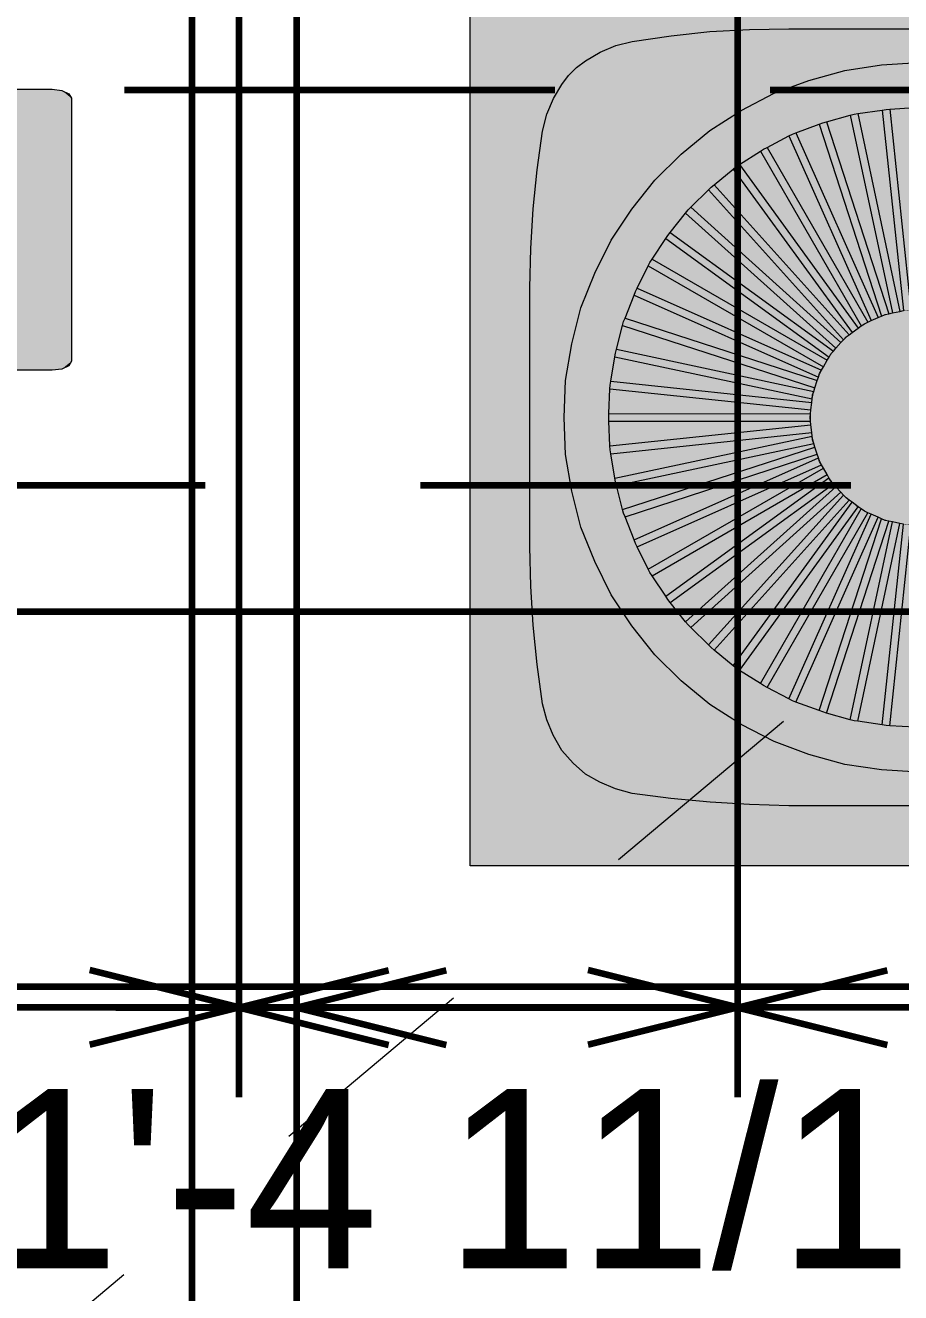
# Model space of a CAD drawing. Header units: inches. Extents: x -355 to 955, y -237 to 947.
# Drawn here: x 208.23 to 237.51, y -10.01 to 32.39 of the extents above; entities that cross this region are included whole.
import ezdxf

# ---------------------------------------------------------------- set-up
doc = ezdxf.new("R2010")
doc.units = ezdxf.units.IN
doc.header["$LTSCALE"] = 96
doc.header["$MEASUREMENT"] = 0
doc.linetypes.add('Dash', pattern=[0.225, 0.15, -0.075])
doc.linetypes.add('Dot', pattern=[0.15, 0.075, -0.075])
for name, color, linetype, lineweight, true_color in [('Cameras-4', 7, 'Continuous', 0, 0x004080), ('Dimensions-0', 7, 'Continuous', 158, 0x000080), ('Dimensions-2', 7, 'Continuous', 158, 0x000080), ('Dimensions-3', 7, 'Continuous', 158, 0x000080), ('Fixtures_ Exterior-1', 7, 'Continuous', 158, 0x008080), ('Fixtures_ Interior-1', 7, 'Continuous', 158, 0x804040), ('Footings-0', 7, 'Dash', 211, 0x000000), ('Roof Planes-2', 7, 'Dash', 211, 0x6fa455), ('Slabs-1', 7, 'Continuous', 211, 0x000000)]:
    doc.layers.add(name, color=color, linetype=linetype, lineweight=lineweight, true_color=true_color)

# ---------------------------------------------------------------- blocks, each defined once
blk = doc.blocks.new('Ductless AC Heat Fan')
at = {"layer": 'Fixtures_ Interior-1', "color": 17, "lineweight": 0, "true_color": 0x804040, "transparency": 33554687}
blk.add_lwpolyline([(-10.146, 0.3), (-10.146, 9.1), (-10.105, 9.25), (-9.996, 9.36), (-9.846, 9.4), (10.954, 9.4), (11.104, 9.36), (11.214, 9.25), (11.254, 9.1), (11.254, 0.3), (11.214, 0.15), (11.104, 0.04), (10.954, 0), (-9.846, 0), (-9.996, 0.04), (-10.105, 0.15)], close=True, dxfattribs=at)
at = {"layer": 'Fixtures_ Interior-1', "color": 7, "lineweight": 0, "true_color": 0xffffff, "transparency": 33554687}
for points in [[(-9.846, 9.4), (10.954, 9.4), (-9.846, 9.4), (-9.846, 0)], [(10.954, 9.4), (10.954, 0), (10.954, 9.4), (-9.846, 0)], [(10.954, 9.4), (11.104, 9.36), (10.954, 9.4), (11.254, 9.1)], [(10.954, 9.4), (11.254, 9.1), (10.954, 9.4), (10.954, 0)], [(11.104, 9.36), (11.214, 9.25), (11.104, 9.36), (11.254, 9.1)], [(11.254, 9.1), (11.254, 0.3), (11.254, 9.1), (10.954, 0)], [(11.254, 0.3), (11.104, 0.04), (11.254, 0.3), (10.954, 0)], [(11.254, 0.3), (11.214, 0.15), (11.254, 0.3), (11.104, 0.04)]]:
    blk.add_solid(points, dxfattribs=at)
blk = doc.blocks.new('Outdoor Compressor Unit 2_2')
at = {"layer": 'Fixtures_ Exterior-1', "color": 136, "lineweight": 0, "true_color": 0x008080, "transparency": 33554687}
for p, q in [((-2.282, 25.112), (-0.872, 18.497)), ((-2.028, 25.166), (-0.626, 18.55)), ((-1.211, 25.286), (-0.502, 18.576)), ((-0.954, 25.313), (-0.252, 18.602)), ((-3.323, 24.81), (-1.235, 18.394)), ((-3.078, 24.889), (-0.996, 18.471)), ((-4.335, 24.417), (-1.581, 18.24)), ((-4.098, 24.522), (-1.35, 18.342)), ((-5.29, 23.904), (-1.913, 18.063)), ((-5.066, 24.034), (-1.696, 18.188)), ((-5.988, 23.462), (-2.015, 17.989)), ((-6.198, 23.31), (-2.22, 17.84)), ((-7.026, 22.61), (-2.508, 17.598)), ((-6.834, 22.783), (-2.321, 17.766)), ((-7.79, 21.84), (-2.762, 17.317)), ((-7.616, 22.032), (-2.593, 17.504)), ((-8.454, 20.983), (-2.993, 17.02)), ((-8.303, 21.192), (-2.846, 17.223)), ((-9.042, 20.07), (-3.183, 16.692)), ((-8.912, 20.295), (-3.057, 16.911)), ((-9.514, 19.095), (-3.348, 16.353)), ((-9.409, 19.33), (-3.246, 16.583)), ((-9.818, 18.327), (-3.387, 16.233)), ((-9.898, 18.08), (-3.465, 15.993)), ((-2.083, 17.939), (-2.015, 17.989)), ((-10.157, 17.027), (-3.556, 15.628)), ((-10.103, 17.28), (-3.504, 15.873)), ((-10.295, 16.213), (-3.569, 15.502)), ((-10.322, 15.954), (-3.596, 15.251)), ((-10.356, 15.129), (-3.609, 15.125)), ((-10.356, 14.871), (-3.609, 14.875)), ((-10.322, 14.046), (-3.596, 14.749)), ((-10.295, 13.787), (-3.569, 14.498)), ((-10.157, 12.973), (-3.556, 14.372)), ((-10.103, 12.72), (-3.504, 14.127)), ((-9.898, 11.92), (-3.465, 14.007)), ((-9.818, 11.673), (-3.387, 13.767)), ((-9.514, 10.905), (-3.348, 13.647)), ((-9.409, 10.67), (-3.246, 13.417)), ((-9.042, 9.929), (-3.183, 13.308)), ((-8.912, 9.705), (-3.057, 13.089)), ((-8.454, 9.017), (-2.994, 12.98)), ((-8.303, 8.808), (-2.846, 12.777)), ((-7.79, 8.161), (-2.762, 12.683)), ((-7.616, 7.968), (-2.593, 12.496)), ((-7.026, 7.39), (-2.508, 12.402)), ((-6.834, 7.217), (-2.321, 12.234)), ((-6.198, 6.69), (-2.22, 12.16)), ((-5.988, 6.538), (-2.015, 12.011)), ((-5.29, 6.096), (-1.913, 11.937)), ((-2.083, 12.061), (-2.015, 12.011)), ((-5.066, 5.966), (-1.696, 11.812)), ((-4.335, 5.583), (-1.581, 11.76)), ((-4.098, 5.478), (-1.35, 11.658)), ((-3.323, 5.19), (-1.235, 11.606)), ((-3.078, 5.111), (-0.996, 11.529)), ((-2.282, 4.888), (-0.872, 11.503)), ((-2.028, 4.834), (-0.626, 11.45)), ((-1.211, 4.714), (-0.502, 11.424)), ((-0.954, 4.687), (-0.252, 11.398))]:
    blk.add_line(p, q, dxfattribs=at)
blk.add_lwpolyline([(-15, 30), (15, 30), (15, 0), (-15, 0)], close=True, dxfattribs=at)
for points in [[(4.333, 2), (-4.333, 2), (-5.652, 2.048), (-6.968, 2.129), (-8.289, 2.248), (-9.579, 2.421), (-10.134, 2.577), (-10.655, 2.793), (-11.14, 3.068), (-11.556, 3.437), (-11.932, 3.859), (-12.219, 4.366), (-12.435, 4.886), (-12.579, 5.422), (-12.758, 6.732), (-12.886, 8.046), (-12.969, 9.354), (-13, 10.667), (-13, 19.333), (-12.964, 20.658), (-12.887, 21.981), (-12.753, 23.281), (-12.579, 24.578), (-12.429, 25.149), (-12.213, 25.67), (-11.932, 26.14), (-11.706, 26.443), (-11.443, 26.707), (-11.14, 26.932), (-10.646, 27.226), (-10.125, 27.442), (-9.579, 27.579), (-8.279, 27.772), (-6.976, 27.909), (-5.656, 27.983), (-4.333, 28), (4.333, 28)], [(0, 3.129), (-1.24, 3.207), (-2.468, 3.388), (-3.664, 3.723), (-4.828, 4.155), (-5.929, 4.731), (-6.978, 5.396), (-7.934, 6.188), (-8.822, 7.056), (-9.593, 8.03), (-10.281, 9.064), (-10.833, 10.177), (-11.291, 11.332), (-11.599, 12.535), (-11.806, 13.759), (-11.857, 15), (-11.806, 16.241), (-11.599, 17.465), (-11.291, 18.668), (-10.833, 19.823), (-10.281, 20.936), (-9.593, 21.97), (-8.822, 22.944), (-7.934, 23.812), (-6.978, 24.604), (-5.929, 25.269), (-4.828, 25.845), (-3.664, 26.277), (-2.468, 26.612), (-1.24, 26.793), (0, 26.871)], [(-0.13, 4.634), (-0.954, 4.687), (-1.083, 4.695), (-1.211, 4.714), (-2.028, 4.834), (-2.157, 4.853), (-2.282, 4.888), (-3.078, 5.111), (-3.202, 5.145), (-3.323, 5.19), (-4.098, 5.478), (-4.219, 5.523), (-4.335, 5.583), (-5.066, 5.966), (-5.181, 6.026), (-5.29, 6.096), (-5.988, 6.538), (-6.098, 6.607), (-6.198, 6.69), (-6.834, 7.217), (-6.933, 7.3), (-7.026, 7.39), (-7.616, 7.968), (-7.709, 8.059), (-7.79, 8.161), (-8.303, 8.808), (-8.383, 8.91), (-8.454, 9.017), (-8.912, 9.705), (-8.984, 9.813), (-9.042, 9.929), (-9.409, 10.67), (-9.466, 10.786), (-9.514, 10.905), (-9.818, 11.673), (-9.866, 11.794), (-9.898, 11.92), (-10.103, 12.72), (-10.135, 12.846), (-10.157, 12.973), (-10.295, 13.787), (-10.317, 13.916), (-10.322, 14.046), (-10.356, 14.871), (-10.362, 15), (-10.356, 15.129), (-10.322, 15.954), (-10.317, 16.084), (-10.295, 16.213), (-10.157, 17.027), (-10.135, 17.154), (-10.103, 17.28), (-9.898, 18.08), (-9.866, 18.206), (-9.818, 18.327), (-9.514, 19.095), (-9.466, 19.214), (-9.409, 19.33), (-9.042, 20.07), (-8.984, 20.187), (-8.912, 20.295), (-8.454, 20.983), (-8.383, 21.09), (-8.303, 21.192), (-7.79, 21.84), (-7.709, 21.942), (-7.616, 22.032), (-7.026, 22.61), (-6.933, 22.7), (-6.834, 22.783), (-6.198, 23.31), (-6.098, 23.393), (-5.988, 23.462), (-5.29, 23.904), (-5.181, 23.974), (-5.066, 24.034), (-4.335, 24.417), (-4.219, 24.477), (-4.098, 24.522), (-3.323, 24.81), (-3.202, 24.855), (-3.078, 24.889), (-2.282, 25.112), (-2.157, 25.147), (-2.028, 25.166), (-1.211, 25.286), (-1.083, 25.305), (-0.954, 25.313), (-0.13, 25.366)], [(-0.502, 11.424), (-0.626, 11.45), (-0.872, 11.503), (-0.996, 11.529), (-1.119, 11.555), (-1.235, 11.606), (-1.35, 11.658), (-1.581, 11.76), (-1.696, 11.812), (-1.811, 11.863), (-1.913, 11.937), (-2.015, 12.011), (-2.22, 12.16), (-2.321, 12.234), (-2.424, 12.308), (-2.508, 12.402), (-2.593, 12.496), (-2.762, 12.683), (-2.846, 12.777), (-2.93, 12.871), (-2.994, 12.98), (-3.057, 13.089), (-3.183, 13.308), (-3.246, 13.417), (-3.309, 13.527), (-3.348, 13.647), (-3.387, 13.767), (-3.465, 14.007), (-3.504, 14.127), (-3.543, 14.247), (-3.556, 14.372), (-3.569, 14.498), (-3.596, 14.749), (-3.609, 14.875), (-3.622, 15), (-3.609, 15.125), (-3.596, 15.251), (-3.569, 15.502), (-3.556, 15.628), (-3.543, 15.753), (-3.504, 15.873), (-3.465, 15.993), (-3.387, 16.233), (-3.348, 16.353), (-3.309, 16.473), (-3.246, 16.583), (-3.183, 16.692), (-3.057, 16.911), (-2.993, 17.02), (-2.93, 17.129), (-2.846, 17.223), (-2.762, 17.317), (-2.593, 17.504), (-2.508, 17.598), (-2.424, 17.692), (-2.321, 17.766), (-2.22, 17.84), (-2.015, 17.989), (-1.913, 18.063), (-1.811, 18.137), (-1.696, 18.188), (-1.581, 18.24), (-1.35, 18.342), (-1.235, 18.394), (-1.119, 18.445), (-0.996, 18.471), (-0.872, 18.497), (-0.626, 18.55), (-0.502, 18.576)]]:
    blk.add_lwpolyline(points, dxfattribs=at)
at = {"layer": 'Fixtures_ Exterior-1', "color": 7, "lineweight": 0, "true_color": 0xffffff, "transparency": 33554687}
for points in [[(-15, 0), (-15, 30), (-15, 0), (15, 0)], [(-15, 30), (15, 30), (-15, 30), (15, 0)], [(-13, 19.333), (-12.964, 20.658), (-13, 19.333), (-4.333, 28)], [(-13, 19.333), (-4.333, 28), (-13, 19.333), (-4.333, 2)], [(-12.964, 20.658), (-5.656, 27.983), (-12.964, 20.658), (-4.333, 28)], [(-4.333, 2), (-4.333, 28), (-4.333, 2), (4.333, 28)], [(-4.333, 2), (4.333, 28), (-4.333, 2), (4.333, 2)], [(-12.964, 20.658), (-12.887, 21.981), (-12.964, 20.658), (-5.656, 27.983)], [(-12.887, 21.981), (-6.976, 27.909), (-12.887, 21.981), (-5.656, 27.983)], [(-12.887, 21.981), (-12.753, 23.281), (-12.887, 21.981), (-6.976, 27.909)], [(-12.753, 23.281), (-8.279, 27.772), (-12.753, 23.281), (-6.976, 27.909)], [(-12.753, 23.281), (-9.579, 27.579), (-12.753, 23.281), (-8.279, 27.772)], [(-12.753, 23.281), (-12.579, 24.578), (-12.753, 23.281), (-9.579, 27.579)], [(-12.579, 24.578), (-12.429, 25.149), (-12.579, 24.578), (-9.579, 27.579)], [(-12.429, 25.149), (-10.125, 27.442), (-12.429, 25.149), (-9.579, 27.579)], [(-12.429, 25.149), (-10.646, 27.226), (-12.429, 25.149), (-10.125, 27.442)], [(-12.429, 25.149), (-12.213, 25.67), (-12.429, 25.149), (-10.646, 27.226)], [(-12.213, 25.67), (-11.14, 26.932), (-12.213, 25.67), (-10.646, 27.226)], [(-12.213, 25.67), (-11.932, 26.14), (-12.213, 25.67), (-11.14, 26.932)], [(-11.932, 26.14), (-11.443, 26.707), (-11.932, 26.14), (-11.14, 26.932)], [(-11.857, 15), (-5.929, 25.269), (-11.857, 15), (-1.24, 26.793)], [(-11.857, 15), (-1.24, 26.793), (-11.857, 15), (3.664, 26.277)], [(-5.929, 25.269), (-3.664, 26.277), (-5.929, 25.269), (-1.24, 26.793)], [(-3.664, 26.277), (-2.468, 26.612), (-3.664, 26.277), (-1.24, 26.793)], [(-1.24, 26.793), (0, 26.871), (-1.24, 26.793), (1.24, 26.793)], [(-1.24, 26.793), (1.24, 26.793), (-1.24, 26.793), (3.664, 26.277)], [(-11.932, 26.14), (-11.706, 26.443), (-11.932, 26.14), (-11.443, 26.707)], [(-11.857, 15), (3.664, 26.277), (-11.857, 15), (9.593, 21.97)], [(-5.929, 25.269), (-4.828, 25.845), (-5.929, 25.269), (-3.664, 26.277)], [(-11.857, 15), (-9.593, 21.97), (-11.857, 15), (-5.929, 25.269)], [(-9.593, 21.97), (-7.934, 23.812), (-9.593, 21.97), (-5.929, 25.269)], [(-7.934, 23.812), (-6.978, 24.604), (-7.934, 23.812), (-5.929, 25.269)], [(-3.323, 24.81), (-3.078, 24.889), (-3.323, 24.81), (-1.211, 25.286)], [(-3.323, 24.81), (-1.211, 25.286), (-3.323, 24.81), (3.323, 24.81)], [(-3.078, 24.889), (-2.028, 25.166), (-3.078, 24.889), (-1.211, 25.286)], [(-3.078, 24.889), (-2.282, 25.112), (-3.078, 24.889), (-2.028, 25.166)], [(-2.282, 25.112), (-2.157, 25.147), (-2.282, 25.112), (-2.028, 25.166)], [(-1.211, 25.286), (-0.954, 25.313), (-1.211, 25.286), (1.211, 25.286)], [(-1.211, 25.286), (-1.083, 25.305), (-1.211, 25.286), (-0.954, 25.313)], [(-1.211, 25.286), (1.211, 25.286), (-1.211, 25.286), (3.323, 24.81)], [(-0.954, 25.313), (-0.13, 25.366), (-0.954, 25.313), (0.13, 25.366)], [(-0.954, 25.313), (0.13, 25.366), (-0.954, 25.313), (0.954, 25.313)], [(-0.954, 25.313), (0.954, 25.313), (-0.954, 25.313), (1.211, 25.286)], [(-8.454, 20.983), (-5.066, 24.034), (-8.454, 20.983), (-3.323, 24.81)], [(-8.454, 20.983), (-3.323, 24.81), (-8.454, 20.983), (3.323, 24.81)], [(-8.454, 20.983), (3.323, 24.81), (-8.454, 20.983), (8.303, 21.192)], [(-5.066, 24.034), (-4.335, 24.417), (-5.066, 24.034), (-3.323, 24.81)], [(-4.335, 24.417), (-4.098, 24.522), (-4.335, 24.417), (-3.323, 24.81)], [(-3.323, 24.81), (-3.202, 24.855), (-3.323, 24.81), (-3.078, 24.889)], [(-4.335, 24.417), (-4.219, 24.477), (-4.335, 24.417), (-4.098, 24.522)], [(-9.593, 21.97), (-8.822, 22.944), (-9.593, 21.97), (-7.934, 23.812)], [(-8.454, 20.983), (-6.834, 22.783), (-8.454, 20.983), (-5.066, 24.034)], [(-6.834, 22.783), (-5.29, 23.904), (-6.834, 22.783), (-5.066, 24.034)], [(-6.834, 22.783), (-5.988, 23.462), (-6.834, 22.783), (-5.29, 23.904)], [(-5.29, 23.904), (-5.181, 23.974), (-5.29, 23.904), (-5.066, 24.034)], [(-6.834, 22.783), (-6.198, 23.31), (-6.834, 22.783), (-5.988, 23.462)], [(-6.198, 23.31), (-6.098, 23.393), (-6.198, 23.31), (-5.988, 23.462)], [(-8.454, 20.983), (-7.026, 22.61), (-8.454, 20.983), (-6.834, 22.783)], [(-8.454, 20.983), (-8.303, 21.192), (-8.454, 20.983), (-7.026, 22.61)], [(-8.303, 21.192), (-7.616, 22.032), (-8.303, 21.192), (-7.026, 22.61)], [(-7.026, 22.61), (-6.933, 22.7), (-7.026, 22.61), (-6.834, 22.783)], [(-11.857, 15), (-10.833, 19.823), (-11.857, 15), (-9.593, 21.97)], [(-11.857, 15), (9.593, 21.97), (-11.857, 15), (9.593, 8.03)], [(-10.833, 19.823), (-10.281, 20.936), (-10.833, 19.823), (-9.593, 21.97)], [(-8.303, 21.192), (-7.79, 21.84), (-8.303, 21.192), (-7.616, 22.032)], [(-7.79, 21.84), (-7.709, 21.942), (-7.79, 21.84), (-7.616, 22.032)], [(-8.454, 9.017), (-10.356, 15.129), (-8.454, 9.017), (-8.454, 20.983)], [(-10.356, 15.129), (-10.157, 17.027), (-10.356, 15.129), (-8.454, 20.983)], [(-10.157, 17.027), (-9.409, 19.33), (-10.157, 17.027), (-8.454, 20.983)], [(-9.409, 19.33), (-9.042, 20.07), (-9.409, 19.33), (-8.454, 20.983)], [(-9.042, 20.07), (-8.912, 20.295), (-9.042, 20.07), (-8.454, 20.983)], [(-8.454, 9.017), (-8.454, 20.983), (-8.454, 9.017), (8.303, 21.192)], [(-8.454, 9.017), (8.303, 21.192), (-8.454, 9.017), (10.157, 17.027)], [(-8.454, 20.983), (-8.383, 21.09), (-8.454, 20.983), (-8.303, 21.192)], [(-9.042, 20.07), (-8.984, 20.187), (-9.042, 20.07), (-8.912, 20.295)], [(-11.857, 15), (-11.599, 17.465), (-11.857, 15), (-10.833, 19.823)], [(-11.599, 17.465), (-11.291, 18.668), (-11.599, 17.465), (-10.833, 19.823)], [(-13, 10.667), (-13, 19.333), (-13, 10.667), (-4.333, 2)], [(-10.157, 17.027), (-10.103, 17.28), (-10.157, 17.027), (-9.409, 19.33)], [(-10.103, 17.28), (-9.514, 19.095), (-10.103, 17.28), (-9.409, 19.33)], [(-10.103, 17.28), (-9.818, 18.327), (-10.103, 17.28), (-9.514, 19.095)], [(-9.514, 19.095), (-9.466, 19.214), (-9.514, 19.095), (-9.409, 19.33)], [(-10.103, 17.28), (-9.898, 18.08), (-10.103, 17.28), (-9.818, 18.327)], [(-9.898, 18.08), (-9.866, 18.206), (-9.898, 18.08), (-9.818, 18.327)], [(-3.183, 16.692), (-1.581, 18.24), (-3.183, 16.692), (-0.126, 18.602)], [(-3.183, 16.692), (-0.126, 18.602), (-3.183, 16.692), (2.593, 17.504)], [(-3.183, 16.692), (-2.22, 17.84), (-3.183, 16.692), (-1.581, 18.24)], [(-2.22, 17.84), (-2.015, 17.989), (-2.22, 17.84), (-1.581, 18.24)], [(-2.015, 17.989), (-1.913, 18.063), (-2.015, 17.989), (-1.581, 18.24)], [(-1.913, 18.063), (-1.696, 18.188), (-1.913, 18.063), (-1.581, 18.24)], [(-1.581, 18.24), (-0.872, 18.497), (-1.581, 18.24), (-0.126, 18.602)], [(-1.581, 18.24), (-1.35, 18.342), (-1.581, 18.24), (-0.872, 18.497)], [(-1.35, 18.342), (-0.996, 18.471), (-1.35, 18.342), (-0.872, 18.497)], [(-1.35, 18.342), (-1.235, 18.394), (-1.35, 18.342), (-0.996, 18.471)], [(-1.235, 18.394), (-1.119, 18.445), (-1.235, 18.394), (-0.996, 18.471)], [(-0.872, 18.497), (-0.626, 18.55), (-0.872, 18.497), (-0.126, 18.602)], [(-0.626, 18.55), (-0.502, 18.576), (-0.626, 18.55), (-0.252, 18.602)], [(-0.626, 18.55), (-0.252, 18.602), (-0.626, 18.55), (-0.126, 18.602)], [(-3.183, 16.692), (-2.762, 17.317), (-3.183, 16.692), (-2.22, 17.84)], [(-2.762, 17.317), (-2.593, 17.504), (-2.762, 17.317), (-2.22, 17.84)], [(-2.593, 17.504), (-2.321, 17.766), (-2.593, 17.504), (-2.22, 17.84)], [(-1.913, 18.063), (-1.811, 18.137), (-1.913, 18.063), (-1.696, 18.188)], [(-11.857, 15), (-11.806, 16.241), (-11.857, 15), (-11.599, 17.465)], [(2.593, 12.496), (-3.183, 16.692), (2.593, 12.496), (2.593, 17.504)], [(-2.593, 17.504), (-2.508, 17.598), (-2.593, 17.504), (-2.321, 17.766)], [(-2.508, 17.598), (-2.424, 17.692), (-2.508, 17.598), (-2.321, 17.766)], [(-10.356, 15.129), (-10.322, 15.954), (-10.356, 15.129), (-10.157, 17.027)], [(-10.322, 15.954), (-10.295, 16.213), (-10.322, 15.954), (-10.157, 17.027)], [(-10.157, 17.027), (-10.135, 17.154), (-10.157, 17.027), (-10.103, 17.28)], [(10.157, 12.973), (-8.454, 9.017), (10.157, 12.973), (10.157, 17.027)], [(-3.183, 16.692), (-3.057, 16.911), (-3.183, 16.692), (-2.762, 17.317)], [(-3.057, 16.911), (-2.993, 17.02), (-3.057, 16.911), (-2.762, 17.317)], [(-2.993, 17.02), (-2.846, 17.223), (-2.993, 17.02), (-2.762, 17.317)], [(-2.993, 17.02), (-2.93, 17.129), (-2.993, 17.02), (-2.846, 17.223)], [(-0.126, 11.398), (-3.569, 14.498), (-0.126, 11.398), (-3.183, 16.692)], [(-3.569, 14.498), (-3.465, 15.993), (-3.569, 14.498), (-3.183, 16.692)], [(-3.465, 15.993), (-3.387, 16.233), (-3.465, 15.993), (-3.183, 16.692)], [(-3.387, 16.233), (-3.348, 16.353), (-3.387, 16.233), (-3.183, 16.692)], [(-3.348, 16.353), (-3.246, 16.583), (-3.348, 16.353), (-3.183, 16.692)], [(-3.348, 16.353), (-3.309, 16.473), (-3.348, 16.353), (-3.246, 16.583)], [(-0.126, 11.398), (-3.183, 16.692), (-0.126, 11.398), (2.593, 12.496)], [(-10.322, 15.954), (-10.317, 16.084), (-10.322, 15.954), (-10.295, 16.213)], [(-3.569, 14.498), (-3.569, 15.502), (-3.569, 14.498), (-3.465, 15.993)], [(-3.569, 15.502), (-3.556, 15.628), (-3.569, 15.502), (-3.465, 15.993)], [(-3.556, 15.628), (-3.504, 15.873), (-3.556, 15.628), (-3.465, 15.993)], [(-3.556, 15.628), (-3.543, 15.753), (-3.556, 15.628), (-3.504, 15.873)], [(-3.569, 14.498), (-3.596, 15.251), (-3.569, 14.498), (-3.569, 15.502)], [(-11.857, 15), (9.593, 8.03), (-11.857, 15), (3.664, 3.723)], [(-11.857, 15), (3.664, 3.723), (-11.857, 15), (-1.24, 3.207)], [(-11.857, 15), (-1.24, 3.207), (-11.857, 15), (-5.929, 4.731)], [(-11.857, 15), (-5.929, 4.731), (-11.857, 15), (-9.593, 8.03)], [(-11.857, 15), (-9.593, 8.03), (-11.857, 15), (-10.833, 10.177)], [(-11.857, 15), (-10.833, 10.177), (-11.857, 15), (-11.599, 12.535)], [(-11.857, 15), (-11.599, 12.535), (-11.857, 15), (-11.806, 13.759)], [(-10.356, 14.871), (-10.362, 15), (-10.356, 14.871), (-10.356, 15.129)], [(-8.454, 9.017), (-10.356, 14.871), (-8.454, 9.017), (-10.356, 15.129)], [(-8.454, 9.017), (-10.157, 12.973), (-8.454, 9.017), (-10.356, 14.871)], [(-10.157, 12.973), (-10.322, 14.046), (-10.157, 12.973), (-10.356, 14.871)], [(-3.609, 14.875), (-3.622, 15), (-3.609, 14.875), (-3.609, 15.125)], [(-3.596, 14.749), (-3.609, 15.125), (-3.596, 14.749), (-3.596, 15.251)], [(-3.596, 14.749), (-3.609, 14.875), (-3.596, 14.749), (-3.609, 15.125)], [(-3.569, 14.498), (-3.596, 14.749), (-3.569, 14.498), (-3.596, 15.251)], [(-1.581, 11.76), (-2.22, 12.16), (-1.581, 11.76), (-3.569, 14.498)], [(-2.22, 12.16), (-3.057, 13.089), (-2.22, 12.16), (-3.569, 14.498)], [(-3.057, 13.089), (-3.465, 14.007), (-3.057, 13.089), (-3.569, 14.498)], [(-0.126, 11.398), (-1.581, 11.76), (-0.126, 11.398), (-3.569, 14.498)], [(-3.465, 14.007), (-3.504, 14.127), (-3.465, 14.007), (-3.569, 14.498)], [(-3.504, 14.127), (-3.556, 14.372), (-3.504, 14.127), (-3.569, 14.498)], [(-10.157, 12.973), (-10.295, 13.787), (-10.157, 12.973), (-10.322, 14.046)], [(-10.295, 13.787), (-10.317, 13.916), (-10.295, 13.787), (-10.322, 14.046)], [(-3.504, 14.127), (-3.543, 14.247), (-3.504, 14.127), (-3.556, 14.372)], [(-3.057, 13.089), (-3.183, 13.308), (-3.057, 13.089), (-3.465, 14.007)], [(-3.183, 13.308), (-3.387, 13.767), (-3.183, 13.308), (-3.465, 14.007)], [(-3.183, 13.308), (-3.348, 13.647), (-3.183, 13.308), (-3.387, 13.767)], [(-3.183, 13.308), (-3.246, 13.417), (-3.183, 13.308), (-3.348, 13.647)], [(-3.246, 13.417), (-3.309, 13.527), (-3.246, 13.417), (-3.348, 13.647)], [(-8.454, 9.017), (-9.409, 10.67), (-8.454, 9.017), (-10.157, 12.973)], [(-9.409, 10.67), (-10.103, 12.72), (-9.409, 10.67), (-10.157, 12.973)], [(-10.103, 12.72), (-10.135, 12.846), (-10.103, 12.72), (-10.157, 12.973)], [(-8.454, 9.017), (10.157, 12.973), (-8.454, 9.017), (3.323, 5.19)], [(-2.22, 12.16), (-2.762, 12.683), (-2.22, 12.16), (-3.057, 13.089)], [(-2.762, 12.683), (-2.846, 12.777), (-2.762, 12.683), (-3.057, 13.089)], [(-2.846, 12.777), (-2.994, 12.98), (-2.846, 12.777), (-3.057, 13.089)], [(-2.846, 12.777), (-2.93, 12.871), (-2.846, 12.777), (-2.994, 12.98)], [(-10.833, 10.177), (-11.291, 11.332), (-10.833, 10.177), (-11.599, 12.535)], [(-9.409, 10.67), (-9.514, 10.905), (-9.409, 10.67), (-10.103, 12.72)], [(-9.514, 10.905), (-9.818, 11.673), (-9.514, 10.905), (-10.103, 12.72)], [(-9.818, 11.673), (-9.898, 11.92), (-9.818, 11.673), (-10.103, 12.72)], [(-2.22, 12.16), (-2.593, 12.496), (-2.22, 12.16), (-2.762, 12.683)], [(-2.22, 12.16), (-2.321, 12.234), (-2.22, 12.16), (-2.593, 12.496)], [(-2.321, 12.234), (-2.508, 12.402), (-2.321, 12.234), (-2.593, 12.496)], [(-2.321, 12.234), (-2.424, 12.308), (-2.321, 12.234), (-2.508, 12.402)], [(-9.818, 11.673), (-9.866, 11.794), (-9.818, 11.673), (-9.898, 11.92)], [(-1.581, 11.76), (-2.015, 12.011), (-1.581, 11.76), (-2.22, 12.16)], [(-1.581, 11.76), (-1.913, 11.937), (-1.581, 11.76), (-2.015, 12.011)], [(-1.581, 11.76), (-1.696, 11.812), (-1.581, 11.76), (-1.913, 11.937)], [(-1.696, 11.812), (-1.811, 11.863), (-1.696, 11.812), (-1.913, 11.937)], [(-0.126, 11.398), (-0.872, 11.503), (-0.126, 11.398), (-1.581, 11.76)], [(-0.872, 11.503), (-1.35, 11.658), (-0.872, 11.503), (-1.581, 11.76)], [(-0.872, 11.503), (-0.996, 11.529), (-0.872, 11.503), (-1.35, 11.658)], [(-0.996, 11.529), (-1.235, 11.606), (-0.996, 11.529), (-1.35, 11.658)], [(-0.996, 11.529), (-1.119, 11.555), (-0.996, 11.529), (-1.235, 11.606)], [(-0.126, 11.398), (-0.626, 11.45), (-0.126, 11.398), (-0.872, 11.503)], [(-0.126, 11.398), (-0.252, 11.398), (-0.126, 11.398), (-0.626, 11.45)], [(-0.252, 11.398), (-0.502, 11.424), (-0.252, 11.398), (-0.626, 11.45)], [(-13, 10.667), (-4.333, 2), (-13, 10.667), (-5.652, 2.048)], [(-13, 10.667), (-5.652, 2.048), (-13, 10.667), (-12.969, 9.354)], [(-9.409, 10.67), (-9.466, 10.786), (-9.409, 10.67), (-9.514, 10.905)], [(-8.454, 9.017), (-8.912, 9.705), (-8.454, 9.017), (-9.409, 10.67)], [(-8.912, 9.705), (-9.042, 9.929), (-8.912, 9.705), (-9.409, 10.67)], [(-9.593, 8.03), (-10.281, 9.064), (-9.593, 8.03), (-10.833, 10.177)], [(-8.912, 9.705), (-8.984, 9.813), (-8.912, 9.705), (-9.042, 9.929)], [(-5.652, 2.048), (-12.886, 8.046), (-5.652, 2.048), (-12.969, 9.354)], [(-3.078, 5.111), (-5.066, 5.966), (-3.078, 5.111), (-8.454, 9.017)], [(-5.066, 5.966), (-6.834, 7.217), (-5.066, 5.966), (-8.454, 9.017)], [(-6.834, 7.217), (-8.303, 8.808), (-6.834, 7.217), (-8.454, 9.017)], [(-3.078, 5.111), (-8.454, 9.017), (-3.078, 5.111), (3.077, 5.11)], [(-8.454, 9.017), (3.323, 5.19), (-8.454, 9.017), (3.077, 5.11)], [(-8.303, 8.808), (-8.383, 8.91), (-8.303, 8.808), (-8.454, 9.017)], [(-6.834, 7.217), (-7.026, 7.39), (-6.834, 7.217), (-8.303, 8.808)], [(-7.026, 7.39), (-7.616, 7.968), (-7.026, 7.39), (-8.303, 8.808)], [(-7.616, 7.968), (-7.79, 8.161), (-7.616, 7.968), (-8.303, 8.808)], [(-7.616, 7.968), (-7.709, 8.059), (-7.616, 7.968), (-7.79, 8.161)], [(-5.652, 2.048), (-6.968, 2.129), (-5.652, 2.048), (-12.886, 8.046)], [(-6.968, 2.129), (-12.758, 6.732), (-6.968, 2.129), (-12.886, 8.046)], [(-5.929, 4.731), (-7.934, 6.188), (-5.929, 4.731), (-9.593, 8.03)], [(-7.934, 6.188), (-8.822, 7.056), (-7.934, 6.188), (-9.593, 8.03)], [(-6.834, 7.217), (-6.933, 7.3), (-6.834, 7.217), (-7.026, 7.39)], [(-5.066, 5.966), (-5.29, 6.096), (-5.066, 5.966), (-6.834, 7.217)], [(-5.29, 6.096), (-5.988, 6.538), (-5.29, 6.096), (-6.834, 7.217)], [(-5.988, 6.538), (-6.198, 6.69), (-5.988, 6.538), (-6.834, 7.217)], [(-6.968, 2.129), (-8.289, 2.248), (-6.968, 2.129), (-12.758, 6.732)], [(-8.289, 2.248), (-12.579, 5.422), (-8.289, 2.248), (-12.758, 6.732)], [(-5.988, 6.538), (-6.098, 6.607), (-5.988, 6.538), (-6.198, 6.69)], [(-5.929, 4.731), (-6.978, 5.396), (-5.929, 4.731), (-7.934, 6.188)], [(-5.066, 5.966), (-5.181, 6.026), (-5.066, 5.966), (-5.29, 6.096)], [(-3.078, 5.111), (-3.323, 5.19), (-3.078, 5.111), (-5.066, 5.966)], [(-3.323, 5.19), (-4.098, 5.478), (-3.323, 5.19), (-5.066, 5.966)], [(-4.098, 5.478), (-4.335, 5.583), (-4.098, 5.478), (-5.066, 5.966)], [(-4.098, 5.478), (-4.219, 5.523), (-4.098, 5.478), (-4.335, 5.583)], [(-8.289, 2.248), (-9.579, 2.421), (-8.289, 2.248), (-12.579, 5.422)], [(-9.579, 2.421), (-10.134, 2.577), (-9.579, 2.421), (-12.579, 5.422)], [(-10.134, 2.577), (-12.435, 4.886), (-10.134, 2.577), (-12.579, 5.422)], [(-3.078, 5.111), (-3.202, 5.145), (-3.078, 5.111), (-3.323, 5.19)], [(-1.211, 4.714), (-2.028, 4.834), (-1.211, 4.714), (-3.078, 5.111)], [(-2.028, 4.834), (-2.282, 4.888), (-2.028, 4.834), (-3.078, 5.111)], [(-1.211, 4.714), (-3.078, 5.111), (-1.211, 4.714), (3.077, 5.11)], [(-1.211, 4.714), (3.077, 5.11), (-1.211, 4.714), (1.211, 4.714)], [(-10.134, 2.577), (-12.219, 4.366), (-10.134, 2.577), (-12.435, 4.886)], [(-1.24, 3.207), (-3.664, 3.723), (-1.24, 3.207), (-5.929, 4.731)], [(-3.664, 3.723), (-4.828, 4.155), (-3.664, 3.723), (-5.929, 4.731)], [(-2.028, 4.834), (-2.157, 4.853), (-2.028, 4.834), (-2.282, 4.888)], [(-0.954, 4.687), (-1.211, 4.714), (-0.954, 4.687), (1.211, 4.714)], [(-0.954, 4.687), (-1.083, 4.695), (-0.954, 4.687), (-1.211, 4.714)], [(-0.954, 4.687), (1.211, 4.714), (-0.954, 4.687), (0.954, 4.687)], [(-0.13, 4.634), (-0.954, 4.687), (-0.13, 4.634), (0.13, 4.634)], [(-0.954, 4.687), (0.954, 4.687), (-0.954, 4.687), (0.13, 4.634)], [(-10.134, 2.577), (-10.655, 2.793), (-10.134, 2.577), (-12.219, 4.366)], [(-10.655, 2.793), (-11.556, 3.437), (-10.655, 2.793), (-12.219, 4.366)], [(-11.556, 3.437), (-11.932, 3.859), (-11.556, 3.437), (-12.219, 4.366)], [(-10.655, 2.793), (-11.14, 3.068), (-10.655, 2.793), (-11.556, 3.437)], [(-1.24, 3.207), (-2.468, 3.388), (-1.24, 3.207), (-3.664, 3.723)], [(3.664, 3.723), (1.24, 3.207), (3.664, 3.723), (-1.24, 3.207)], [(1.24, 3.207), (0, 3.129), (1.24, 3.207), (-1.24, 3.207)]]:
    blk.add_solid(points, dxfattribs=at)

msp = doc.modelspace()

# ---------------------------------------------------------------- linework, layer by layer
at = {"layer": 'Cameras-4', "linetype": 'Dot', "transparency": 33554687}
msp.add_line((-36.67, -217.663), (364.559, 119.008), dxfattribs=at)
at = {"layer": 'Dimensions-0', "color": 176, "linetype": 'Continuous', "lineweight": 158, "true_color": 0x000080, "transparency": 33554687}
msp.add_line((345.957, 0.219), (53.947, 0.219), dxfattribs=at)
at = {"layer": 'Dimensions-2', "color": 176, "linetype": 'Continuous', "lineweight": 158, "true_color": 0x000080, "transparency": 33554687}
for p, q in [((213.814, -21.474), (213.814, 37.5)), ((217.314, -21.474), (217.314, 37.5)), ((250.807, -0.474), (151, -0.474)), ((235.596, -0.474), (217.314, -0.474))]:
    msp.add_line(p, q, dxfattribs=at)
at = {"layer": 'Dimensions-2', "transparency": 33554687}
for p, q in [((217.314, -3.474), (217.314, 37.5)), ((217.314, -0.474), (222.314, 0.776)), ((217.314, -0.474), (222.314, -1.724))]:
    msp.add_line(p, q, dxfattribs=at)
at = {"layer": 'Dimensions-3', "color": 176, "linetype": 'Continuous', "lineweight": 158, "true_color": 0x000080, "transparency": 33554687}
for p, q in [((215.385, -3.474), (215.385, 115.5)), ((232.062, -3.474), (232.062, 115.5)), ((211.256, -0.474), (215.385, -0.474)), ((215.385, -0.474), (232.062, -0.474)), ((236.192, -0.474), (232.062, -0.474))]:
    msp.add_line(p, q, dxfattribs=at)
at = {"layer": 'Dimensions-3', "transparency": 33554687}
for p, q in [((215.385, -0.474), (210.385, 0.776)), ((215.385, -0.474), (220.385, 0.776)), ((232.062, -0.474), (227.062, 0.776)), ((232.062, -0.474), (237.062, 0.776)), ((215.385, -0.474), (210.385, -1.724)), ((215.385, -0.474), (220.385, -1.724)), ((232.062, -0.474), (227.062, -1.724)), ((232.062, -0.474), (237.062, -1.724))]:
    msp.add_line(p, q, dxfattribs=at)
at = {"layer": 'Footings-0', "transparency": 33554687}
msp.add_line((657.947, 30.219), (49.947, 30.219), dxfattribs=at)
at = {"layer": 'Roof Planes-2', "transparency": 33554687}
msp.add_lwpolyline([(133, 17), (234.5, 118.5), (279.053, 118.5), (279.053, 34.052), (279.053, 34.052), (279.053, 17)], close=True, dxfattribs=at)
at = {"layer": 'Slabs-1', "transparency": 33554687}
msp.add_lwpolyline([(154.448, 12.772), (154.448, 35.772), (255.552, 35.772), (255.552, 12.772)], close=True, dxfattribs=at)

# ---------------------------------------------------------------- block references
at = {"layer": 'Fixtures_ Exterior-1', "linetype": 'Continuous', "lineweight": 0, "transparency": 33554687}
msp.add_blockref('Outdoor Compressor Unit 2_2', (238.111, 4.272), dxfattribs=at)
at = {"layer": 'Fixtures_ Interior-1', "linetype": 'Continuous', "lineweight": 0, "transparency": 33554687, "xscale": 2.13250881850169}
msp.add_blockref('Ductless AC Heat Fan', (185.775, 20.852), dxfattribs=at)

# ---------------------------------------------------------------- texts
at = {"layer": 'Dimensions-3', "color": 176, "linetype": 'Continuous', "lineweight": 158, "true_color": 0x000080, "transparency": 33554687, "insert": (206.918, -9.279), "char_height": 6, "width": 42.06, "attachment_point": 7}
msp.add_mtext('\\fChief Blueprint|b0|i0|c0|p0;1\'-4 11/16"', dxfattribs=at)

doc.saveas('drawing.dxf')
